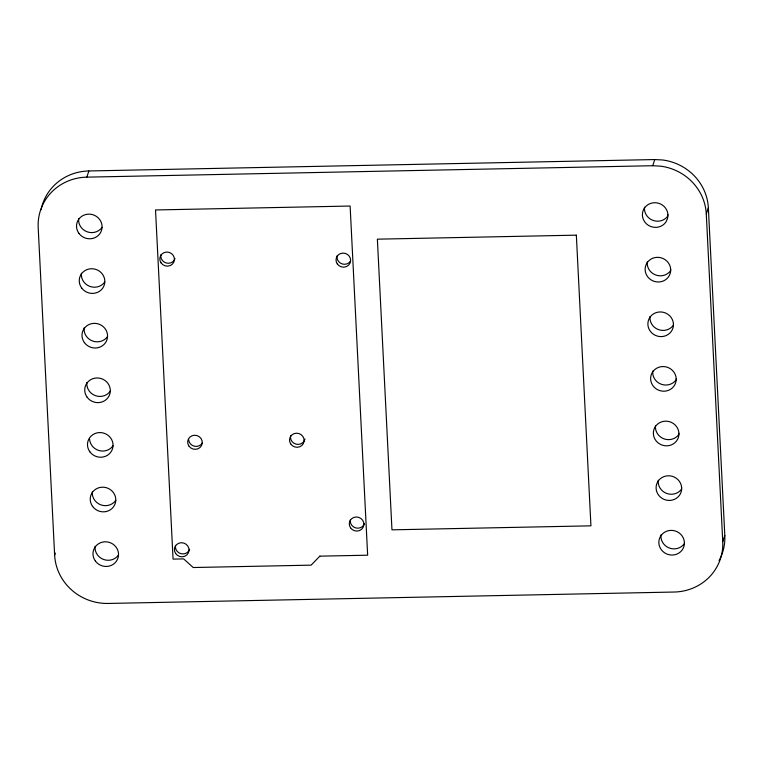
<?xml version="1.0" encoding="UTF-8"?>
<svg xmlns="http://www.w3.org/2000/svg" width="763" height="763" viewBox="0 0 763 763"><rect width="100%" height="100%" fill="white"/><g stroke="black" fill="none" stroke-linecap="round" stroke-linejoin="round"><path stroke-width="1.14" d="M724.812 535.512L722.752 541.682A51.417 49.118 18.5 0 1 674.072 592.04L108.232 603.447A51.398 49.099 18.5 0 1 54.64 555.159L38.188 227.488A51.398 49.099 18.5 0 1 86.82 177.14L88.889 170.96L654.768 159.553L662.761 159.992A51.417 49.118 18.5 0 1 708.36 207.841L724.812 535.512A51.417 49.118 18.5 0 1 719.042 560.595M54.64 555.159L55.327 553.099M86.82 177.14L652.708 165.724L654.768 159.553M722.752 541.682L706.29 214.022L708.36 207.841M652.708 165.724L660.701 166.172A51.417 49.118 18.5 0 1 706.29 214.022M102.07 227.326A12.847 12.275 18.5 0 1 87.049 231.771A12.847 12.275 18.5 0 1 78.646 218.609M41.088 209.768A51.398 49.099 18.5 0 1 88.889 170.96M110.292 391.152A12.847 12.275 18.5 0 1 95.28 395.606A12.847 12.275 18.5 0 1 86.877 382.444M667.949 215.919A12.847 12.275 18.5 0 1 652.003 219.982L650.238 219A12.847 12.275 18.5 0 1 644.725 211.055L644.468 209.129A12.847 12.275 18.5 0 1 644.535 207.202M115.776 500.375A12.847 12.275 18.5 0 1 100.764 504.829A12.847 12.275 18.5 0 1 92.361 491.658M676.18 379.745A12.847 12.275 18.5 0 1 660.224 383.808L658.469 382.835A12.847 12.275 18.5 0 1 652.956 374.891L652.699 372.964A12.847 12.275 18.5 0 1 652.756 371.037M681.664 488.969A12.847 12.275 18.5 0 1 665.708 493.032L663.953 492.059A12.847 12.275 18.5 0 1 658.44 484.114L658.183 482.187A12.847 12.275 18.5 0 1 658.24 480.251M118.523 554.987A12.847 12.275 18.5 0 1 103.501 559.441A12.847 12.275 18.5 0 1 95.098 546.27M350.455 261.213A7.344 7.01 18.5 0 1 337.122 255.71M684.401 543.58A12.847 12.275 18.5 0 1 668.455 547.643L666.69 546.67A12.847 12.275 18.5 0 1 661.178 538.726L660.92 536.799A12.847 12.275 18.5 0 1 660.987 534.863M678.917 434.357A12.847 12.275 18.5 0 1 662.971 438.42L661.206 437.447A12.847 12.275 18.5 0 1 655.694 429.502L655.436 427.576A12.847 12.275 18.5 0 1 655.503 425.64M175.042 258.609A7.344 7.01 18.5 0 1 166.258 262.987A7.344 7.01 18.5 0 1 160.926 254.68M202.433 442.798A7.344 7.01 18.5 0 1 188.633 439.555M304.942 439.03A7.344 7.01 18.5 0 1 296.244 444.2A7.344 7.01 18.5 0 1 290.655 435.673M113.038 445.764A12.847 12.275 18.5 0 1 98.971 450.532A12.847 12.275 18.5 0 1 89.557 438.983M104.808 281.938A12.847 12.275 18.5 0 1 89.786 286.383A12.847 12.275 18.5 0 1 81.393 273.221M107.554 336.54A12.847 12.275 18.5 0 1 92.533 340.994A12.847 12.275 18.5 0 1 84.13 327.832M364.495 523.532A7.344 7.01 18.5 0 1 355.711 527.91A7.344 7.01 18.5 0 1 350.379 519.603M670.696 270.522A12.847 12.275 18.5 0 1 654.74 274.594L652.985 273.612A12.847 12.275 18.5 0 1 647.463 265.667L647.215 263.74A12.847 12.275 18.5 0 1 647.272 261.814M673.433 325.133A12.847 12.275 18.5 0 1 657.487 329.206L655.722 328.224A12.847 12.275 18.5 0 1 650.21 320.279L649.952 318.352A12.847 12.275 18.5 0 1 650.019 316.426M189.644 549.274A7.344 7.01 18.5 0 1 180.85 553.652A7.344 7.01 18.5 0 1 175.519 545.354M667.959 214.794L667.53 218.619L665.88 222.09A12.847 12.275 18.5 0 1 649.933 226.153L648.168 225.18A12.847 12.275 18.5 0 1 642.656 217.236L642.408 215.309A12.847 12.275 18.5 0 1 658.545 203.244L660.434 203.95A12.847 12.275 18.5 0 1 667.959 214.794M670.706 269.406L670.639 271.342A12.847 12.275 18.5 0 1 652.67 280.765L650.915 279.792A12.847 12.275 18.5 0 1 645.403 271.847L645.145 269.921A12.847 12.275 18.5 0 1 661.283 257.856L663.171 258.562A12.847 12.275 18.5 0 1 670.706 269.406M673.443 324.017L673.386 325.944A12.847 12.275 18.5 0 1 655.417 335.377L653.653 334.404A12.847 12.275 18.5 0 1 648.14 326.459L647.892 324.533A12.847 12.275 18.5 0 1 664.029 312.468L665.918 313.173A12.847 12.275 18.5 0 1 673.443 324.017M676.19 378.629L676.123 380.556A12.847 12.275 18.5 0 1 658.164 389.988L656.399 389.016A12.847 12.275 18.5 0 1 650.887 381.071L650.629 379.144A12.847 12.275 18.5 0 1 666.767 367.079L668.655 367.785A12.847 12.275 18.5 0 1 676.19 378.629M678.927 433.241L678.87 435.168A12.847 12.275 18.5 0 1 660.901 444.6L659.137 443.627A12.847 12.275 18.5 0 1 653.624 435.683L653.376 433.756A12.847 12.275 18.5 0 1 669.513 421.691L671.402 422.387A12.847 12.275 18.5 0 1 678.927 433.241M681.674 487.853L681.607 489.779A12.847 12.275 18.5 0 1 663.648 499.212L661.883 498.229A12.847 12.275 18.5 0 1 656.371 490.285L656.113 488.368A12.847 12.275 18.5 0 1 672.251 476.303L674.139 476.999A12.847 12.275 18.5 0 1 681.674 487.853M684.411 542.455L684.354 544.391A12.847 12.275 18.5 0 1 666.385 553.824L664.63 552.841A12.847 12.275 18.5 0 1 659.108 544.896L658.86 542.97A12.847 12.275 18.5 0 1 674.997 530.905L676.886 531.611A12.847 12.275 18.5 0 1 684.411 542.455M319.831 556.16L311.142 565.145L193.22 567.529L183.654 558.898L173.067 559.117L155.528 209.959L350.122 206.039L367.652 555.197L319.831 556.16M576.342 235.157L377.37 239.172L391.963 529.837L590.934 525.831L576.342 235.157M78.923 233.392A12.847 12.275 18.5 0 0 100.964 231.828A12.847 12.275 18.5 0 0 88.012 214.165A12.847 12.275 18.5 0 0 78.923 233.392M87.144 397.227A12.847 12.275 18.5 0 0 109.195 395.663A12.847 12.275 18.5 0 0 96.243 377.99A12.847 12.275 18.5 0 0 87.144 397.227M92.628 506.441A12.847 12.275 18.5 0 0 114.679 504.887A12.847 12.275 18.5 0 0 101.727 487.214A12.847 12.275 18.5 0 0 92.628 506.441M337.275 263.912A7.344 7.01 18.5 0 0 349.902 263.397A7.344 7.01 18.5 0 0 342.825 253.097A7.344 7.01 18.5 0 0 337.275 263.912M95.375 561.053A12.847 12.275 18.5 0 0 117.416 559.489A12.847 12.275 18.5 0 0 104.464 541.825A12.847 12.275 18.5 0 0 95.375 561.053M89.891 451.839A12.847 12.275 18.5 0 0 111.932 450.275A12.847 12.275 18.5 0 0 98.98 432.602A12.847 12.275 18.5 0 0 89.891 451.839M161.069 262.882A7.344 7.01 18.5 0 0 173.706 262.367A7.344 7.01 18.5 0 0 166.63 252.057A7.344 7.01 18.5 0 0 161.069 262.882M188.823 445.935A7.344 7.01 18.5 0 0 201.47 445.687A7.344 7.01 18.5 0 0 194.622 435.244A7.344 7.01 18.5 0 0 188.823 445.935M290.684 443.885A7.344 7.01 18.5 0 0 303.331 443.627A7.344 7.01 18.5 0 0 296.473 433.193A7.344 7.01 18.5 0 0 290.684 443.885M81.66 288.004A12.847 12.275 18.5 0 0 103.711 286.44A12.847 12.275 18.5 0 0 90.749 268.767A12.847 12.275 18.5 0 0 81.66 288.004M84.407 342.616A12.847 12.275 18.5 0 0 106.448 341.051A12.847 12.275 18.5 0 0 93.496 323.378A12.847 12.275 18.5 0 0 84.407 342.616M350.522 527.805A7.344 7.01 18.5 0 0 363.159 527.29A7.344 7.01 18.5 0 0 356.083 516.99A7.344 7.01 18.5 0 0 350.522 527.805M175.671 553.547A7.344 7.01 18.5 0 0 188.299 553.032A7.344 7.01 18.5 0 0 181.222 542.731A7.344 7.01 18.5 0 0 175.671 553.547"/></g></svg>
